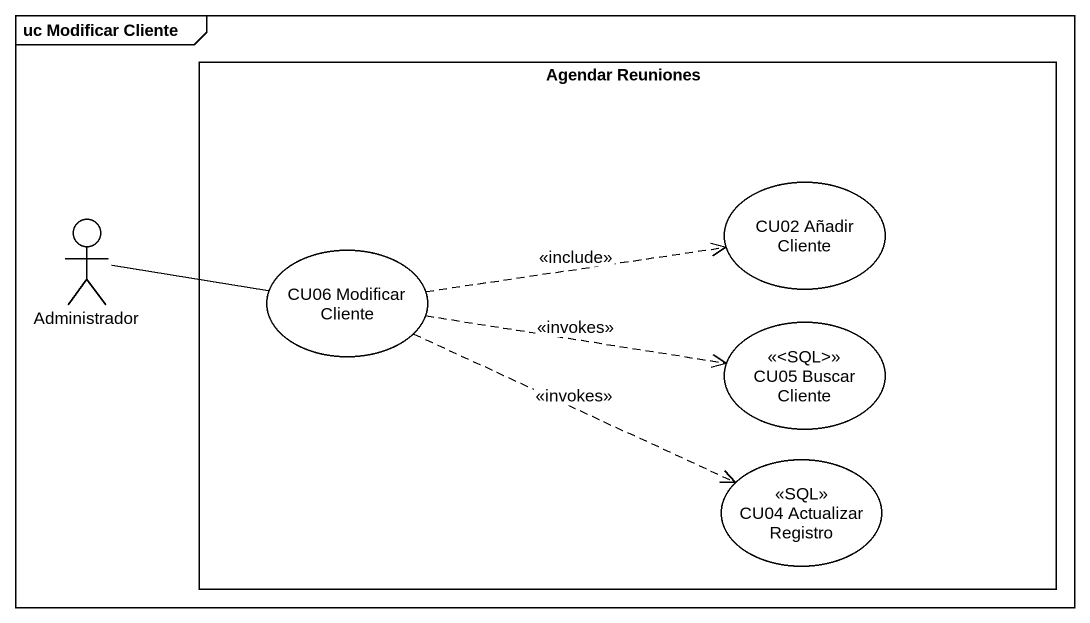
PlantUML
@startuml
mainframe uc Modificar Cliente
rectangle "Agendar Reuniones" as Agendar_Reuniones {
  usecase "CU02 Añadir Cliente" as CU02_Añadir_Cliente
  usecase "CU06 Modificar Cliente" as CU06_Modificar_Cliente
  usecase "CU05 Buscar Cliente" as CU05_Buscar_Cliente <<SQL>>
  usecase "CU04 Actualizar Registro" as CU04_Actualizar_Registro <<SQL>>
}
actor Administrador
Administrador -right- CU06_Modificar_Cliente
CU06_Modificar_Cliente .right.> CU02_Añadir_Cliente : <<include>>
CU06_Modificar_Cliente .right.> CU05_Buscar_Cliente : <<invokes>>
CU06_Modificar_Cliente .right.> CU04_Actualizar_Registro : <<invokes>>
@enduml
